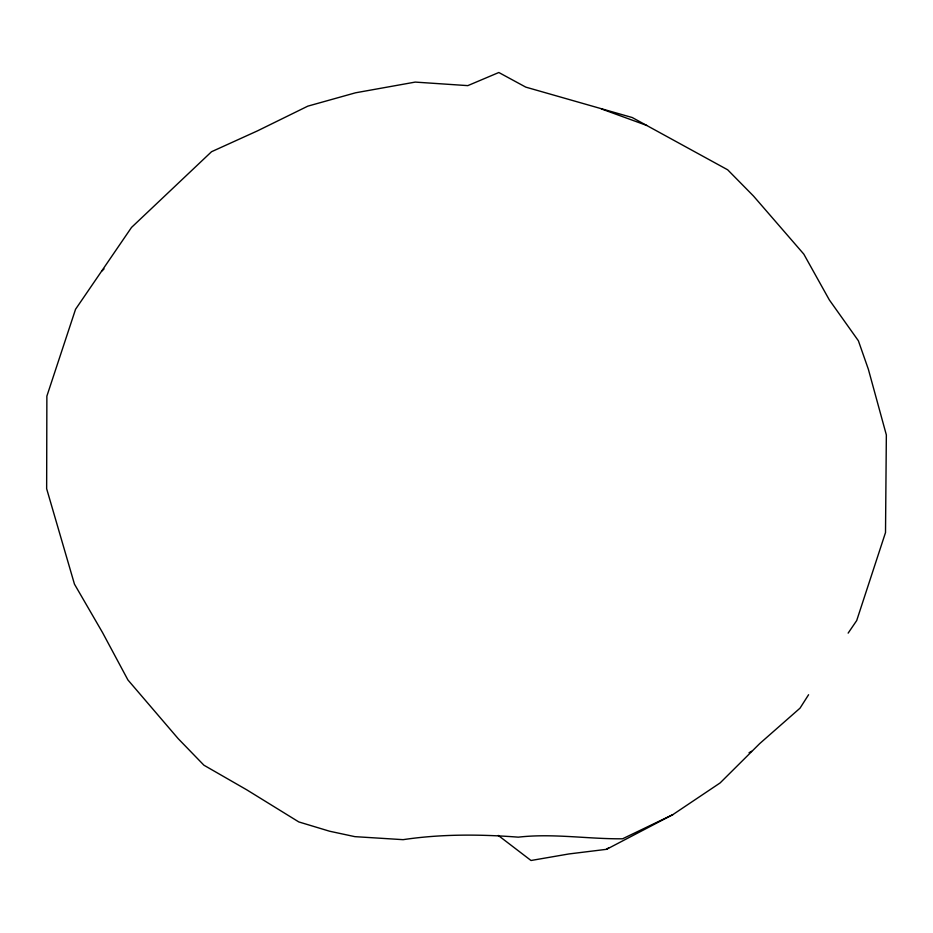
<?xml version="1.0" encoding="UTF-8"?>
<svg xmlns="http://www.w3.org/2000/svg" width="933" height="933" viewBox="0 0 933 933"><rect width="100%" height="100%" fill="white"/><g stroke="black" fill="none" stroke-linecap="round" stroke-linejoin="round"><path stroke-width="1.4" d="M808.584 694.735L800.024 708.159L759.672 743.624L720.124 782.927L672.856 814.626L606.543 849.322L568.908 853.952L531.017 860.494L498.257 835.432M848.144 633.122L856.704 620.55L885.51 532.556L886.35 434.93L868.355 369.246L858.383 340.778L829.367 299.971L803.803 254.114L753.479 196.023L727.682 169.806L632.271 117.546L525.757 87.119L498.828 72.506L467.806 85.626L415.232 82.092L355.543 92.799L307.808 106.152L257.461 130.877L211.523 151.729L131.518 227.43L75.55 309.278L46.872 396.14L46.65 488.729L74.465 584.151L102.548 632.597L127.926 679.959L178.168 738.633L203.93 765.212L246.767 789.831L298.793 821.926L329.582 831.221L354.843 836.644L403.103 839.665C441.122 833.974 479.935 834.219 518.305 837.158C553.059 833.181 587.79 839.129 622.579 838.79L672.856 814.626M101.989 270.932L104.029 268.926M606.543 849.322L608.876 847.63M749.059 752.744L751.543 751.31M601.4 108.928L646.837 125.465"/></g></svg>
